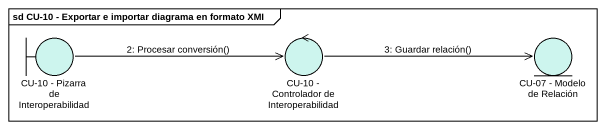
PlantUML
@startuml
mainframe sd CU-10 - Exportar e importar diagrama en formato XMI
boundary "CU-10 - Pizarra de Interoperabilidad" as CU_10_Pizarra_de #CDF5EE
control "CU-10 - Controlador de Interoperabilidad" as CU_10_Controlador_de #CDF5EE
entity "CU-07 - Modelo de Relación" as CU_07_Modelo_de_Relación #CDF5EE
CU_10_Pizarra_de -right-> CU_10_Controlador_de : 2: Procesar conversión()
CU_10_Controlador_de -right-> CU_07_Modelo_de_Relación : 3: Guardar relación()
@enduml
